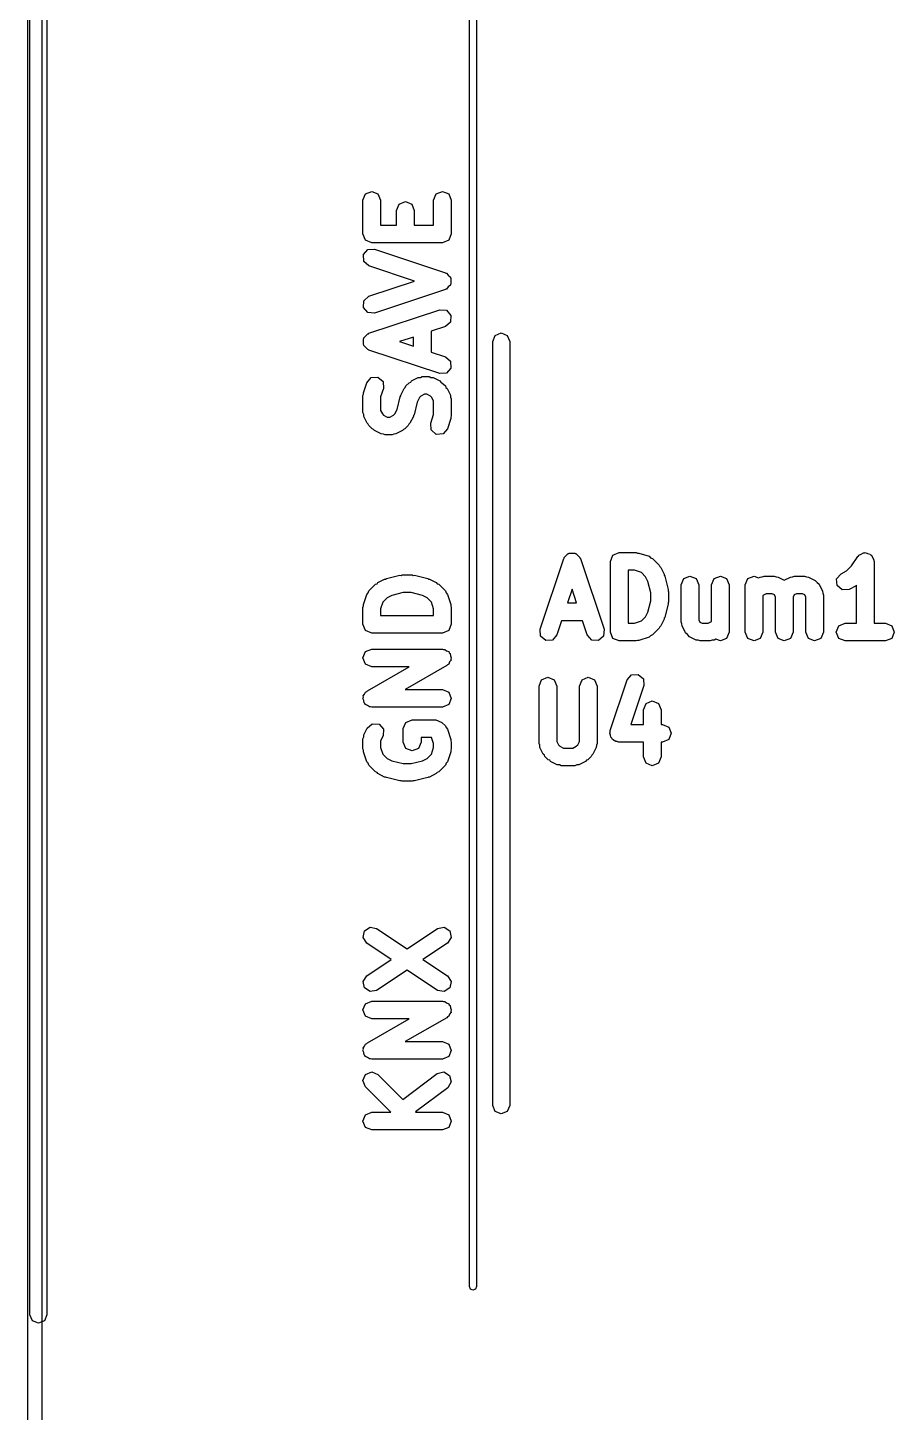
# Model space of a CAD drawing. Extents: x 111.8 to 136.4, y -131 to -94.3.
# Drawn here: x 111.79 to 117.92, y -120.47 to -110.68 of the extents above; entities that cross this region are included whole.
import ezdxf

# ---------------------------------------------------------------- set-up
doc = ezdxf.new("R2010")
doc.units = 0
doc.layers.add('BLACK', color=7, linetype='CONTINUOUS')

msp = doc.modelspace()

# ---------------------------------------------------------------- linework, layer by layer
at = {"layer": 'BLACK', "linetype": 'CONTINUOUS'}
for p, q in [((111.794, -129.063), (111.794, -96.3066)), ((111.894, -96.3166), (111.894, -129.053)), ((111.81, -119.78), (111.81, -100)), ((111.93, -100), (111.93, -119.78)), ((114.915, -119.58), (114.915, -100.96)), ((114.965, -100.96), (114.965, -119.58)), ((114.181, -111.858), (114.225, -111.84)), ((114.225, -111.84), (114.269, -111.858)), ((114.681, -111.858), (114.725, -111.84)), ((114.725, -111.84), (114.769, -111.858)), ((114.162, -111.902), (114.181, -111.858)), ((114.162, -112.14), (114.162, -111.902)), ((114.269, -111.858), (114.287, -111.902)), ((114.287, -111.902), (114.287, -112.078)), ((114.4, -111.974), (114.419, -111.93)), ((114.419, -111.93), (114.463, -111.911)), ((114.463, -111.911), (114.507, -111.93)), ((114.507, -111.93), (114.525, -111.974)), ((114.662, -111.902), (114.681, -111.858)), ((114.662, -112.078), (114.662, -111.902)), ((114.769, -111.858), (114.787, -111.902)), ((114.787, -111.902), (114.787, -112.14)), ((114.4, -112.078), (114.4, -111.974)), ((114.525, -111.974), (114.525, -112.078)), ((114.181, -112.185), (114.162, -112.14)), ((114.287, -112.078), (114.4, -112.078)), ((114.525, -112.078), (114.662, -112.078)), ((114.787, -112.14), (114.769, -112.185)), ((114.225, -112.203), (114.181, -112.185)), ((114.463, -112.203), (114.225, -112.203)), ((114.725, -112.203), (114.463, -112.203)), ((114.769, -112.185), (114.725, -112.203)), ((114.166, -112.287), (114.197, -112.251)), ((114.169, -112.335), (114.166, -112.287)), ((114.205, -112.366), (114.169, -112.335)), ((114.197, -112.251), (114.245, -112.248)), ((114.245, -112.248), (114.745, -112.415)), ((114.527, -112.474), (114.205, -112.366)), ((114.745, -112.415), (114.748, -112.418)), ((114.748, -112.418), (114.753, -112.418)), ((114.753, -112.418), (114.766, -112.433)), ((114.766, -112.433), (114.781, -112.446)), ((114.205, -112.581), (114.527, -112.474)), ((114.745, -112.533), (114.245, -112.7)), ((114.748, -112.53), (114.745, -112.533)), ((114.753, -112.53), (114.748, -112.53)), ((114.766, -112.515), (114.753, -112.53)), ((114.781, -112.502), (114.766, -112.515)), ((114.781, -112.446), (114.781, -112.451)), ((114.781, -112.451), (114.784, -112.454)), ((114.784, -112.494), (114.781, -112.497)), ((114.781, -112.497), (114.781, -112.502)), ((114.784, -112.454), (114.783, -112.474)), ((114.783, -112.474), (114.784, -112.494)), ((114.166, -112.66), (114.169, -112.613)), ((114.169, -112.613), (114.205, -112.581)), ((114.197, -112.696), (114.166, -112.66)), ((114.245, -112.7), (114.197, -112.696)), ((114.205, -112.843), (114.705, -112.676)), ((114.705, -112.676), (114.753, -112.68)), ((114.753, -112.68), (114.784, -112.716)), ((114.784, -112.716), (114.781, -112.764)), ((114.745, -112.795), (114.644, -112.828)), ((114.644, -112.828), (114.644, -112.976)), ((114.781, -112.764), (114.745, -112.795)), ((114.166, -112.883), (114.169, -112.879)), ((114.167, -112.902), (114.166, -112.883)), ((114.166, -112.922), (114.167, -112.902)), ((114.169, -112.926), (114.166, -112.922)), ((114.169, -112.874), (114.184, -112.861)), ((114.169, -112.879), (114.169, -112.874)), ((114.169, -112.93), (114.169, -112.926)), ((114.184, -112.861), (114.197, -112.846)), ((114.197, -112.846), (114.202, -112.846)), ((114.202, -112.846), (114.205, -112.843)), ((114.519, -112.87), (114.422, -112.902)), ((114.422, -112.902), (114.519, -112.935)), ((114.519, -112.935), (114.519, -112.87)), ((115.08, -112.9), (115.098, -112.858)), ((115.08, -114.85), (115.08, -112.9)), ((115.098, -112.858), (115.14, -112.84)), ((115.14, -112.84), (115.182, -112.858)), ((115.182, -112.858), (115.2, -112.9)), ((115.2, -112.9), (115.2, -114.85)), ((114.184, -112.943), (114.169, -112.93)), ((114.197, -112.958), (114.184, -112.943)), ((114.202, -112.959), (114.197, -112.958)), ((114.205, -112.962), (114.202, -112.959)), ((114.705, -113.128), (114.205, -112.962)), ((114.644, -112.976), (114.745, -113.01)), ((114.745, -113.01), (114.781, -113.041)), ((114.753, -113.125), (114.705, -113.128)), ((114.784, -113.089), (114.753, -113.125)), ((114.781, -113.041), (114.784, -113.089)), ((114.166, -113.264), (114.189, -113.192)), ((114.189, -113.192), (114.221, -113.156)), ((114.221, -113.156), (114.268, -113.153)), ((114.268, -113.153), (114.305, -113.184)), ((114.305, -113.184), (114.308, -113.232)), ((114.462, -113.225), (114.466, -113.215)), ((114.466, -113.215), (114.49, -113.192)), ((114.49, -113.192), (114.5, -113.188)), ((114.5, -113.188), (114.506, -113.18)), ((114.506, -113.18), (114.554, -113.156)), ((114.554, -113.156), (114.569, -113.155)), ((114.569, -113.155), (114.582, -113.149)), ((114.582, -113.149), (114.63, -113.149)), ((114.63, -113.149), (114.643, -113.155)), ((114.643, -113.155), (114.658, -113.156)), ((114.658, -113.156), (114.705, -113.18)), ((114.705, -113.18), (114.712, -113.188)), ((114.712, -113.188), (114.721, -113.192)), ((114.721, -113.192), (114.745, -113.215)), ((114.745, -113.215), (114.749, -113.225)), ((114.162, -113.283), (114.166, -113.274)), ((114.162, -113.402), (114.162, -113.283)), ((114.166, -113.274), (114.166, -113.264)), ((114.308, -113.232), (114.287, -113.293)), ((114.287, -113.293), (114.287, -113.388)), ((114.404, -113.381), (114.426, -113.292)), ((114.426, -113.292), (114.43, -113.286)), ((114.43, -113.286), (114.431, -113.279)), ((114.431, -113.279), (114.455, -113.232)), ((114.455, -113.232), (114.462, -113.225)), ((114.562, -113.297), (114.546, -113.329)), ((114.571, -113.287), (114.562, -113.297)), ((114.597, -113.274), (114.571, -113.287)), ((114.615, -113.274), (114.597, -113.274)), ((114.64, -113.287), (114.615, -113.274)), ((114.65, -113.297), (114.64, -113.287)), ((114.662, -113.322), (114.65, -113.297)), ((114.749, -113.225), (114.757, -113.232)), ((114.757, -113.232), (114.781, -113.279)), ((114.781, -113.279), (114.782, -113.294)), ((114.782, -113.294), (114.787, -113.307)), ((114.787, -113.307), (114.787, -113.426)), ((114.168, -113.416), (114.162, -113.402)), ((114.169, -113.43), (114.168, -113.416)), ((114.287, -113.388), (114.3, -113.413)), ((114.3, -113.413), (114.309, -113.422)), ((114.378, -113.422), (114.388, -113.413)), ((114.388, -113.413), (114.404, -113.381)), ((114.524, -113.418), (114.519, -113.423)), ((114.546, -113.329), (114.524, -113.418)), ((114.642, -113.478), (114.662, -113.416)), ((114.662, -113.416), (114.662, -113.322)), ((114.193, -113.478), (114.169, -113.43)), ((114.2, -113.485), (114.193, -113.478)), ((114.204, -113.494), (114.2, -113.485)), ((114.228, -113.518), (114.204, -113.494)), ((114.309, -113.422), (114.335, -113.435)), ((114.335, -113.435), (114.353, -113.435)), ((114.353, -113.435), (114.378, -113.422)), ((114.483, -113.494), (114.459, -113.518)), ((114.487, -113.485), (114.483, -113.494)), ((114.495, -113.478), (114.487, -113.485)), ((114.519, -113.43), (114.495, -113.478)), ((114.519, -113.423), (114.519, -113.43)), ((114.645, -113.526), (114.642, -113.478)), ((114.784, -113.446), (114.76, -113.517)), ((114.787, -113.426), (114.783, -113.436)), ((114.783, -113.436), (114.784, -113.446)), ((114.238, -113.522), (114.228, -113.518)), ((114.244, -113.53), (114.238, -113.522)), ((114.292, -113.554), (114.244, -113.53)), ((114.307, -113.555), (114.292, -113.554)), ((114.32, -113.56), (114.307, -113.555)), ((114.368, -113.56), (114.32, -113.56)), ((114.381, -113.555), (114.368, -113.56)), ((114.396, -113.554), (114.381, -113.555)), ((114.443, -113.53), (114.396, -113.554)), ((114.45, -113.522), (114.443, -113.53)), ((114.459, -113.518), (114.45, -113.522)), ((114.681, -113.557), (114.645, -113.526)), ((114.729, -113.554), (114.681, -113.557)), ((114.76, -113.517), (114.729, -113.554)), ((115.617, -114.399), (115.62, -114.396)), ((115.62, -114.396), (115.64, -114.397)), ((115.64, -114.397), (115.66, -114.396)), ((115.66, -114.396), (115.663, -114.399)), ((115.929, -114.411), (115.973, -114.392)), ((115.973, -114.392), (116.092, -114.392)), ((116.092, -114.392), (116.102, -114.396)), ((116.102, -114.396), (116.112, -114.396)), ((116.112, -114.396), (116.184, -114.419)), ((117.684, -114.404), (117.699, -114.394)), ((117.699, -114.394), (117.706, -114.395)), ((117.706, -114.395), (117.712, -114.392)), ((117.712, -114.392), (117.728, -114.399)), ((115.414, -114.935), (115.581, -114.435)), ((115.581, -114.435), (115.584, -114.432)), ((115.584, -114.427), (115.599, -114.414)), ((115.584, -114.432), (115.584, -114.427)), ((115.599, -114.414), (115.612, -114.399)), ((115.612, -114.399), (115.617, -114.399)), ((115.663, -114.399), (115.668, -114.399)), ((115.668, -114.399), (115.681, -114.414)), ((115.681, -114.414), (115.696, -114.427)), ((115.696, -114.427), (115.696, -114.432)), ((115.696, -114.432), (115.699, -114.435)), ((115.699, -114.435), (115.866, -114.935)), ((115.911, -114.455), (115.929, -114.411)), ((115.911, -114.955), (115.911, -114.455)), ((116.184, -114.419), (116.195, -114.429)), ((116.195, -114.429), (116.208, -114.434)), ((116.208, -114.434), (116.256, -114.482)), ((116.256, -114.482), (116.26, -114.492)), ((116.26, -114.492), (116.267, -114.498)), ((117.579, -114.522), (117.615, -114.486)), ((117.615, -114.486), (117.66, -114.42)), ((117.66, -114.42), (117.665, -114.417)), ((117.665, -114.417), (117.667, -114.411)), ((117.667, -114.411), (117.684, -114.404)), ((117.728, -114.399), (117.746, -114.403)), ((117.746, -114.403), (117.75, -114.408)), ((117.75, -114.408), (117.756, -114.411)), ((117.756, -114.411), (117.763, -114.427)), ((117.763, -114.427), (117.773, -114.443)), ((117.773, -114.443), (117.772, -114.449)), ((117.772, -114.449), (117.774, -114.455)), ((117.774, -114.455), (117.774, -114.892)), ((114.268, -114.605), (114.316, -114.581)), ((114.316, -114.581), (114.323, -114.581)), ((114.323, -114.581), (114.329, -114.577)), ((114.329, -114.577), (114.424, -114.553)), ((114.424, -114.553), (114.432, -114.554)), ((114.432, -114.554), (114.439, -114.551)), ((114.439, -114.551), (114.511, -114.551)), ((114.511, -114.551), (114.518, -114.554)), ((114.518, -114.554), (114.526, -114.553)), ((114.526, -114.553), (114.621, -114.577)), ((114.621, -114.577), (114.627, -114.581)), ((114.627, -114.581), (114.634, -114.581)), ((114.634, -114.581), (114.681, -114.605)), ((116.082, -114.517), (116.036, -114.517)), ((116.036, -114.517), (116.036, -114.892)), ((116.13, -114.533), (116.082, -114.517)), ((116.16, -114.563), (116.13, -114.533)), ((116.176, -114.596), (116.16, -114.563)), ((116.267, -114.498), (116.291, -114.546)), ((116.291, -114.546), (116.292, -114.553)), ((116.292, -114.553), (116.296, -114.559)), ((116.296, -114.559), (116.32, -114.654)), ((116.411, -114.621), (116.429, -114.577)), ((116.429, -114.577), (116.473, -114.559)), ((116.473, -114.559), (116.518, -114.577)), ((116.518, -114.577), (116.536, -114.621)), ((116.625, -114.621), (116.644, -114.577)), ((116.644, -114.577), (116.688, -114.559)), ((116.688, -114.559), (116.732, -114.577)), ((116.732, -114.577), (116.75, -114.621)), ((116.863, -114.621), (116.882, -114.577)), ((116.882, -114.577), (116.926, -114.559)), ((116.926, -114.559), (116.957, -114.572)), ((116.957, -114.572), (116.969, -114.566)), ((116.969, -114.566), (116.984, -114.565)), ((116.984, -114.565), (116.997, -114.559)), ((116.997, -114.559), (117.069, -114.559)), ((117.069, -114.559), (117.082, -114.565)), ((117.082, -114.565), (117.097, -114.566)), ((117.097, -114.566), (117.14, -114.587)), ((117.14, -114.587), (117.184, -114.566)), ((117.184, -114.566), (117.198, -114.565)), ((117.198, -114.565), (117.212, -114.559)), ((117.212, -114.559), (117.283, -114.559)), ((117.283, -114.559), (117.296, -114.565)), ((117.296, -114.565), (117.311, -114.566)), ((117.311, -114.566), (117.359, -114.589)), ((117.359, -114.589), (117.372, -114.604)), ((117.509, -114.578), (117.541, -114.542)), ((117.513, -114.626), (117.509, -114.578)), ((117.541, -114.542), (117.579, -114.522)), ((114.166, -114.76), (114.189, -114.689)), ((114.189, -114.689), (114.199, -114.678)), ((114.199, -114.678), (114.204, -114.664)), ((114.204, -114.664), (114.252, -114.617)), ((114.252, -114.617), (114.262, -114.613)), ((114.262, -114.613), (114.268, -114.605)), ((114.447, -114.676), (114.366, -114.696)), ((114.503, -114.676), (114.447, -114.676)), ((114.584, -114.696), (114.503, -114.676)), ((114.681, -114.605), (114.688, -114.613)), ((114.688, -114.613), (114.698, -114.617)), ((114.698, -114.617), (114.745, -114.664)), ((114.745, -114.664), (114.751, -114.678)), ((114.751, -114.678), (114.76, -114.689)), ((114.76, -114.689), (114.784, -114.76)), ((115.64, -114.652), (115.608, -114.749)), ((115.672, -114.749), (115.64, -114.652)), ((116.197, -114.677), (116.176, -114.596)), ((116.197, -114.733), (116.197, -114.677)), ((116.32, -114.654), (116.319, -114.662)), ((116.319, -114.662), (116.322, -114.669)), ((116.322, -114.669), (116.322, -114.741)), ((116.411, -114.883), (116.411, -114.621)), ((116.536, -114.621), (116.536, -114.869)), ((116.625, -114.88), (116.625, -114.621)), ((116.75, -114.621), (116.75, -114.955)), ((116.863, -114.955), (116.863, -114.621)), ((117.012, -114.684), (116.988, -114.696)), ((117.054, -114.684), (117.012, -114.684)), ((117.07, -114.692), (117.054, -114.684)), ((117.226, -114.684), (117.21, -114.692)), ((117.268, -114.684), (117.226, -114.684)), ((117.284, -114.692), (117.268, -114.684)), ((117.372, -114.604), (117.386, -114.617)), ((117.386, -114.617), (117.41, -114.665)), ((117.41, -114.665), (117.411, -114.679)), ((117.411, -114.679), (117.417, -114.693)), ((117.549, -114.657), (117.513, -114.626)), ((117.597, -114.654), (117.549, -114.657)), ((117.644, -114.63), (117.597, -114.654)), ((117.649, -114.624), (117.644, -114.63)), ((117.649, -114.892), (117.649, -114.624)), ((114.162, -114.78), (114.166, -114.77)), ((114.162, -114.899), (114.162, -114.78)), ((114.166, -114.77), (114.166, -114.76)), ((114.303, -114.742), (114.287, -114.79)), ((114.333, -114.712), (114.303, -114.742)), ((114.366, -114.696), (114.333, -114.712)), ((114.616, -114.712), (114.584, -114.696)), ((114.646, -114.742), (114.616, -114.712)), ((114.662, -114.79), (114.646, -114.742)), ((114.784, -114.76), (114.783, -114.77)), ((114.783, -114.77), (114.787, -114.78)), ((114.787, -114.78), (114.787, -114.899)), ((115.608, -114.749), (115.672, -114.749)), ((116.176, -114.814), (116.197, -114.733)), ((116.32, -114.756), (116.296, -114.851)), ((116.322, -114.741), (116.319, -114.748)), ((116.319, -114.748), (116.32, -114.756)), ((116.988, -114.696), (116.988, -114.955)), ((117.078, -114.708), (117.07, -114.692)), ((117.078, -114.955), (117.078, -114.708)), ((117.21, -114.692), (117.203, -114.708)), ((117.203, -114.708), (117.203, -114.955)), ((117.292, -114.708), (117.284, -114.692)), ((117.292, -114.955), (117.292, -114.708)), ((117.417, -114.693), (117.417, -114.955)), ((114.287, -114.79), (114.287, -114.837)), ((114.287, -114.837), (114.662, -114.837)), ((114.662, -114.837), (114.662, -114.79)), ((115.08, -118.3), (115.08, -114.85)), ((115.08, -114.85), (115.08, -114.85)), ((115.2, -114.85), (115.2, -114.85)), ((115.2, -114.85), (115.2, -118.3)), ((115.566, -114.874), (115.533, -114.975)), ((115.714, -114.874), (115.566, -114.874)), ((115.747, -114.975), (115.714, -114.874)), ((116.082, -114.892), (116.13, -114.876)), ((116.13, -114.876), (116.16, -114.846)), ((116.16, -114.846), (116.176, -114.814)), ((116.291, -114.864), (116.267, -114.911)), ((116.292, -114.857), (116.291, -114.864)), ((116.296, -114.851), (116.292, -114.857)), ((116.416, -114.897), (116.411, -114.883)), ((116.536, -114.869), (116.544, -114.884)), ((116.544, -114.884), (116.56, -114.892)), ((116.602, -114.892), (116.625, -114.88)), ((114.181, -114.943), (114.162, -114.899)), ((114.225, -114.962), (114.181, -114.943)), ((114.725, -114.962), (114.225, -114.962)), ((114.769, -114.943), (114.725, -114.962)), ((114.787, -114.899), (114.769, -114.943)), ((115.418, -114.983), (115.414, -114.935)), ((115.454, -115.014), (115.418, -114.983)), ((115.533, -114.975), (115.501, -115.011)), ((115.779, -115.011), (115.747, -114.975)), ((115.863, -114.983), (115.827, -115.014)), ((115.866, -114.935), (115.863, -114.983)), ((115.929, -114.999), (115.911, -114.955)), ((116.036, -114.892), (116.082, -114.892)), ((116.195, -114.981), (116.184, -114.99)), ((116.208, -114.975), (116.195, -114.981)), ((116.256, -114.928), (116.208, -114.975)), ((116.26, -114.918), (116.256, -114.928)), ((116.267, -114.911), (116.26, -114.918)), ((116.418, -114.911), (116.416, -114.897)), ((116.441, -114.959), (116.418, -114.911)), ((116.456, -114.972), (116.441, -114.959)), ((116.469, -114.987), (116.456, -114.972)), ((116.56, -114.892), (116.602, -114.892)), ((116.75, -114.955), (116.732, -114.999)), ((116.882, -114.999), (116.863, -114.955)), ((116.988, -114.955), (116.97, -114.999)), ((117.096, -114.999), (117.078, -114.955)), ((117.203, -114.955), (117.184, -114.999)), ((117.31, -114.999), (117.292, -114.955)), ((117.417, -114.955), (117.399, -114.999)), ((117.506, -114.955), (117.524, -114.911)), ((117.524, -114.999), (117.506, -114.955)), ((117.524, -114.911), (117.569, -114.892)), ((117.569, -114.892), (117.649, -114.892)), ((117.774, -114.892), (117.854, -114.892)), ((117.854, -114.892), (117.899, -114.911)), ((117.899, -114.911), (117.917, -114.955)), ((117.917, -114.955), (117.899, -114.999)), ((114.181, -115.093), (114.225, -115.075)), ((114.225, -115.075), (114.725, -115.075)), ((114.725, -115.075), (114.733, -115.078)), ((114.733, -115.078), (114.741, -115.077)), ((114.741, -115.077), (114.754, -115.087)), ((115.501, -115.011), (115.454, -115.014)), ((115.827, -115.014), (115.779, -115.011)), ((115.973, -115.017), (115.929, -114.999)), ((116.092, -115.017), (115.973, -115.017)), ((116.102, -115.013), (116.092, -115.017)), ((116.112, -115.014), (116.102, -115.013)), ((116.184, -114.99), (116.112, -115.014)), ((116.517, -115.011), (116.469, -114.987)), ((116.531, -115.012), (116.517, -115.011)), ((116.545, -115.017), (116.531, -115.012)), ((116.616, -115.017), (116.545, -115.017)), ((116.63, -115.012), (116.616, -115.017)), ((116.644, -115.011), (116.63, -115.012)), ((116.657, -115.004), (116.644, -115.011)), ((116.688, -115.017), (116.657, -115.004)), ((116.732, -114.999), (116.688, -115.017)), ((116.926, -115.017), (116.882, -114.999)), ((116.97, -114.999), (116.926, -115.017)), ((117.14, -115.017), (117.096, -114.999)), ((117.184, -114.999), (117.14, -115.017)), ((117.354, -115.017), (117.31, -114.999)), ((117.399, -114.999), (117.354, -115.017)), ((117.569, -115.017), (117.524, -114.999)), ((117.712, -115.017), (117.569, -115.017)), ((117.854, -115.017), (117.712, -115.017)), ((117.899, -114.999), (117.854, -115.017)), ((114.162, -115.137), (114.181, -115.093)), ((114.181, -115.181), (114.162, -115.137)), ((114.754, -115.087), (114.769, -115.093)), ((114.769, -115.093), (114.772, -115.101)), ((114.775, -115.166), (114.769, -115.181)), ((114.772, -115.101), (114.779, -115.106)), ((114.785, -115.154), (114.775, -115.166)), ((114.779, -115.106), (114.781, -115.122)), ((114.781, -115.122), (114.787, -115.137)), ((114.787, -115.137), (114.784, -115.145)), ((114.784, -115.145), (114.785, -115.154)), ((114.225, -115.2), (114.181, -115.181)), ((114.194, -115.369), (114.489, -115.2)), ((114.489, -115.2), (114.225, -115.2)), ((114.756, -115.191), (114.46, -115.36)), ((114.761, -115.185), (114.756, -115.191)), ((114.769, -115.181), (114.761, -115.185)), ((115.425, -115.293), (115.469, -115.274)), ((115.469, -115.274), (115.513, -115.293)), ((115.711, -115.293), (115.755, -115.274)), ((115.755, -115.274), (115.799, -115.293)), ((116.029, -115.293), (116.06, -115.257)), ((116.06, -115.257), (116.108, -115.254)), ((116.108, -115.254), (116.144, -115.285)), ((114.181, -115.379), (114.189, -115.375)), ((114.189, -115.375), (114.194, -115.369)), ((114.46, -115.36), (114.725, -115.36)), ((114.725, -115.36), (114.769, -115.379)), ((115.407, -115.337), (115.425, -115.293)), ((115.407, -115.742), (115.407, -115.337)), ((115.513, -115.293), (115.532, -115.337)), ((115.532, -115.337), (115.532, -115.727)), ((115.692, -115.337), (115.711, -115.293)), ((115.692, -115.727), (115.692, -115.337)), ((115.799, -115.293), (115.817, -115.337)), ((115.817, -115.337), (115.817, -115.742)), ((115.91, -115.65), (116.029, -115.293)), ((116.147, -115.333), (116.056, -115.608)), ((116.144, -115.285), (116.147, -115.333)), ((114.162, -115.423), (114.166, -115.415)), ((114.169, -115.438), (114.162, -115.423)), ((114.165, -115.406), (114.174, -115.394)), ((114.166, -115.415), (114.165, -115.406)), ((114.171, -115.454), (114.169, -115.438)), ((114.177, -115.459), (114.171, -115.454)), ((114.174, -115.394), (114.181, -115.379)), ((114.181, -115.467), (114.177, -115.459)), ((114.196, -115.473), (114.181, -115.467)), ((114.208, -115.483), (114.196, -115.473)), ((114.769, -115.467), (114.725, -115.485)), ((114.769, -115.379), (114.787, -115.423)), ((114.787, -115.423), (114.769, -115.467)), ((116.145, -115.503), (116.163, -115.459)), ((116.163, -115.459), (116.207, -115.441)), ((116.207, -115.441), (116.251, -115.459)), ((116.251, -115.459), (116.27, -115.503)), ((114.217, -115.482), (114.208, -115.483)), ((114.225, -115.485), (114.217, -115.482)), ((114.725, -115.485), (114.225, -115.485)), ((116.145, -115.608), (116.145, -115.503)), ((116.27, -115.503), (116.27, -115.608)), ((114.169, -115.681), (114.193, -115.633)), ((114.193, -115.633), (114.229, -115.602)), ((114.229, -115.602), (114.277, -115.605)), ((114.277, -115.605), (114.308, -115.641)), ((114.308, -115.641), (114.305, -115.689)), ((114.448, -115.637), (114.466, -115.593)), ((114.448, -115.732), (114.448, -115.637)), ((114.466, -115.593), (114.511, -115.575)), ((114.511, -115.575), (114.677, -115.575)), ((114.677, -115.575), (114.695, -115.582)), ((114.695, -115.582), (114.721, -115.593)), ((114.721, -115.593), (114.745, -115.617)), ((114.745, -115.617), (114.751, -115.63)), ((114.751, -115.63), (114.76, -115.641)), ((114.76, -115.641), (114.784, -115.713)), ((115.907, -115.67), (115.91, -115.661)), ((115.91, -115.661), (115.91, -115.65)), ((116.056, -115.608), (116.145, -115.608)), ((116.27, -115.608), (116.279, -115.608)), ((116.279, -115.608), (116.323, -115.626)), ((116.323, -115.626), (116.341, -115.67)), ((114.162, -115.709), (114.168, -115.695)), ((114.162, -115.78), (114.162, -115.709)), ((114.168, -115.695), (114.169, -115.681)), ((114.305, -115.689), (114.287, -115.723)), ((114.287, -115.723), (114.287, -115.77)), ((114.466, -115.777), (114.448, -115.732)), ((114.573, -115.732), (114.555, -115.777)), ((114.648, -115.7), (114.573, -115.7)), ((114.573, -115.7), (114.573, -115.732)), ((114.662, -115.743), (114.648, -115.7)), ((114.662, -115.77), (114.662, -115.743)), ((114.784, -115.713), (114.783, -115.723)), ((114.783, -115.723), (114.787, -115.732)), ((114.787, -115.732), (114.787, -115.78)), ((115.412, -115.755), (115.407, -115.742)), ((115.413, -115.77), (115.412, -115.755)), ((115.532, -115.727), (115.544, -115.752)), ((115.544, -115.752), (115.554, -115.762)), ((115.554, -115.762), (115.579, -115.774)), ((115.645, -115.774), (115.67, -115.762)), ((115.67, -115.762), (115.68, -115.752)), ((115.68, -115.752), (115.692, -115.727)), ((115.812, -115.755), (115.811, -115.77)), ((115.817, -115.742), (115.812, -115.755)), ((115.912, -115.684), (115.907, -115.67)), ((115.913, -115.698), (115.912, -115.684)), ((115.921, -115.705), (115.913, -115.698)), ((115.925, -115.714), (115.921, -115.705)), ((115.938, -115.72), (115.925, -115.714)), ((115.949, -115.729), (115.938, -115.72)), ((115.96, -115.729), (115.949, -115.729)), ((115.969, -115.733), (115.96, -115.729)), ((116.145, -115.733), (115.969, -115.733)), ((116.145, -115.837), (116.145, -115.733)), ((116.279, -115.733), (116.27, -115.733)), ((116.27, -115.733), (116.27, -115.837)), ((116.323, -115.714), (116.279, -115.733)), ((116.341, -115.67), (116.323, -115.714)), ((114.166, -115.79), (114.162, -115.78)), ((114.166, -115.8), (114.166, -115.79)), ((114.189, -115.871), (114.166, -115.8)), ((114.287, -115.77), (114.303, -115.818)), ((114.303, -115.818), (114.333, -115.848)), ((114.333, -115.848), (114.366, -115.864)), ((114.366, -115.864), (114.447, -115.884)), ((114.511, -115.795), (114.466, -115.777)), ((114.503, -115.884), (114.584, -115.864)), ((114.555, -115.777), (114.511, -115.795)), ((114.584, -115.864), (114.616, -115.848)), ((114.616, -115.848), (114.646, -115.818)), ((114.646, -115.818), (114.662, -115.77)), ((114.784, -115.8), (114.76, -115.871)), ((114.787, -115.78), (114.783, -115.79)), ((114.783, -115.79), (114.784, -115.8)), ((115.437, -115.817), (115.413, -115.77)), ((115.445, -115.824), (115.437, -115.817)), ((115.449, -115.833), (115.445, -115.824)), ((115.472, -115.857), (115.449, -115.833)), ((115.482, -115.861), (115.472, -115.857)), ((115.489, -115.869), (115.482, -115.861)), ((115.579, -115.774), (115.645, -115.774)), ((115.742, -115.861), (115.735, -115.869)), ((115.751, -115.857), (115.742, -115.861)), ((115.775, -115.833), (115.751, -115.857)), ((115.779, -115.824), (115.775, -115.833)), ((115.787, -115.817), (115.779, -115.824)), ((115.811, -115.77), (115.787, -115.817)), ((116.163, -115.881), (116.145, -115.837)), ((116.27, -115.837), (116.251, -115.881)), ((114.199, -115.882), (114.189, -115.871)), ((114.204, -115.896), (114.199, -115.882)), ((114.252, -115.943), (114.204, -115.896)), ((114.262, -115.947), (114.252, -115.943)), ((114.268, -115.955), (114.262, -115.947)), ((114.316, -115.979), (114.268, -115.955)), ((114.447, -115.884), (114.503, -115.884)), ((114.681, -115.955), (114.634, -115.979)), ((114.688, -115.947), (114.681, -115.955)), ((114.698, -115.943), (114.688, -115.947)), ((114.745, -115.896), (114.698, -115.943)), ((114.751, -115.882), (114.745, -115.896)), ((114.76, -115.871), (114.751, -115.882)), ((115.536, -115.893), (115.489, -115.869)), ((115.551, -115.894), (115.536, -115.893)), ((115.564, -115.899), (115.551, -115.894)), ((115.66, -115.899), (115.564, -115.899)), ((115.673, -115.894), (115.66, -115.899)), ((115.687, -115.893), (115.673, -115.894)), ((115.735, -115.869), (115.687, -115.893)), ((116.207, -115.899), (116.163, -115.881)), ((116.251, -115.881), (116.207, -115.899)), ((114.323, -115.979), (114.316, -115.979)), ((114.329, -115.983), (114.323, -115.979)), ((114.424, -116.007), (114.329, -115.983)), ((114.432, -116.006), (114.424, -116.007)), ((114.439, -116.009), (114.432, -116.006)), ((114.511, -116.009), (114.439, -116.009)), ((114.518, -116.006), (114.511, -116.009)), ((114.526, -116.007), (114.518, -116.006)), ((114.621, -115.983), (114.526, -116.007)), ((114.627, -115.979), (114.621, -115.983)), ((114.634, -115.979), (114.627, -115.979)), ((114.164, -117.114), (114.173, -117.067)), ((114.19, -117.153), (114.164, -117.114)), ((114.173, -117.067), (114.213, -117.04)), ((114.213, -117.04), (114.259, -117.049)), ((114.259, -117.049), (114.475, -117.193)), ((114.475, -117.193), (114.69, -117.049)), ((114.69, -117.049), (114.737, -117.04)), ((114.737, -117.04), (114.777, -117.067)), ((114.786, -117.114), (114.759, -117.153)), ((114.777, -117.067), (114.786, -117.114)), ((114.362, -117.268), (114.19, -117.153)), ((114.759, -117.153), (114.587, -117.268)), ((114.19, -117.383), (114.362, -117.268)), ((114.587, -117.268), (114.759, -117.383)), ((114.164, -117.423), (114.19, -117.383)), ((114.173, -117.469), (114.164, -117.423)), ((114.475, -117.343), (114.259, -117.487)), ((114.69, -117.487), (114.475, -117.343)), ((114.759, -117.383), (114.786, -117.423)), ((114.786, -117.423), (114.777, -117.469)), ((114.213, -117.496), (114.173, -117.469)), ((114.259, -117.487), (114.213, -117.496)), ((114.737, -117.496), (114.69, -117.487)), ((114.777, -117.469), (114.737, -117.496)), ((114.162, -117.625), (114.181, -117.581)), ((114.181, -117.669), (114.162, -117.625)), ((114.181, -117.581), (114.225, -117.563)), ((114.225, -117.563), (114.725, -117.563)), ((114.725, -117.563), (114.733, -117.566)), ((114.733, -117.566), (114.741, -117.565)), ((114.741, -117.565), (114.754, -117.575)), ((114.754, -117.575), (114.769, -117.581)), ((114.769, -117.581), (114.772, -117.589)), ((114.772, -117.589), (114.779, -117.594)), ((114.779, -117.594), (114.781, -117.61)), ((114.781, -117.61), (114.787, -117.625)), ((114.787, -117.625), (114.784, -117.633)), ((114.225, -117.688), (114.181, -117.669)), ((114.194, -117.857), (114.489, -117.688)), ((114.489, -117.688), (114.225, -117.688)), ((114.756, -117.68), (114.46, -117.848)), ((114.761, -117.673), (114.756, -117.68)), ((114.769, -117.669), (114.761, -117.673)), ((114.775, -117.654), (114.769, -117.669)), ((114.785, -117.642), (114.775, -117.654)), ((114.784, -117.633), (114.785, -117.642)), ((114.162, -117.911), (114.166, -117.903)), ((114.169, -117.926), (114.162, -117.911)), ((114.165, -117.895), (114.174, -117.882)), ((114.166, -117.903), (114.165, -117.895)), ((114.174, -117.882), (114.181, -117.867)), ((114.181, -117.867), (114.189, -117.863)), ((114.189, -117.863), (114.194, -117.857)), ((114.46, -117.848), (114.725, -117.848)), ((114.725, -117.848), (114.769, -117.867)), ((114.769, -117.867), (114.787, -117.911)), ((114.787, -117.911), (114.769, -117.955)), ((114.171, -117.942), (114.169, -117.926)), ((114.177, -117.947), (114.171, -117.942)), ((114.181, -117.955), (114.177, -117.947)), ((114.196, -117.961), (114.181, -117.955)), ((114.208, -117.971), (114.196, -117.961)), ((114.217, -117.97), (114.208, -117.971)), ((114.225, -117.973), (114.217, -117.97)), ((114.725, -117.973), (114.225, -117.973)), ((114.769, -117.955), (114.725, -117.973)), ((114.162, -118.125), (114.181, -118.081)), ((114.181, -118.081), (114.225, -118.063)), ((114.225, -118.063), (114.269, -118.081)), ((114.269, -118.081), (114.445, -118.257)), ((114.445, -118.257), (114.687, -118.075)), ((114.687, -118.075), (114.734, -118.063)), ((114.734, -118.063), (114.775, -118.088)), ((114.775, -118.088), (114.787, -118.134)), ((114.181, -118.169), (114.162, -118.125)), ((114.36, -118.348), (114.181, -118.169)), ((114.762, -118.175), (114.534, -118.346)), ((114.787, -118.134), (114.762, -118.175)), ((115.098, -118.342), (115.08, -118.3)), ((115.2, -118.3), (115.182, -118.342)), ((114.162, -118.411), (114.181, -118.367)), ((114.181, -118.367), (114.225, -118.348)), ((114.225, -118.348), (114.36, -118.348)), ((114.534, -118.346), (114.536, -118.348)), ((114.536, -118.348), (114.725, -118.348)), ((114.725, -118.348), (114.769, -118.367)), ((114.769, -118.367), (114.787, -118.411)), ((115.14, -118.36), (115.098, -118.342)), ((115.182, -118.342), (115.14, -118.36)), ((114.181, -118.455), (114.162, -118.411)), ((114.225, -118.473), (114.181, -118.455)), ((114.511, -118.473), (114.225, -118.473)), ((114.725, -118.473), (114.511, -118.473)), ((114.769, -118.455), (114.725, -118.473)), ((114.787, -118.411), (114.769, -118.455)), ((114.922, -119.598), (114.915, -119.58)), ((114.965, -119.58), (114.958, -119.598)), ((114.94, -119.605), (114.922, -119.598)), ((114.958, -119.598), (114.94, -119.605)), ((111.828, -119.822), (111.81, -119.78)), ((111.87, -119.84), (111.828, -119.822)), ((111.912, -119.822), (111.87, -119.84)), ((111.93, -119.78), (111.912, -119.822))]:
    msp.add_line(p, q, dxfattribs=at)

doc.saveas('drawing.dxf')
